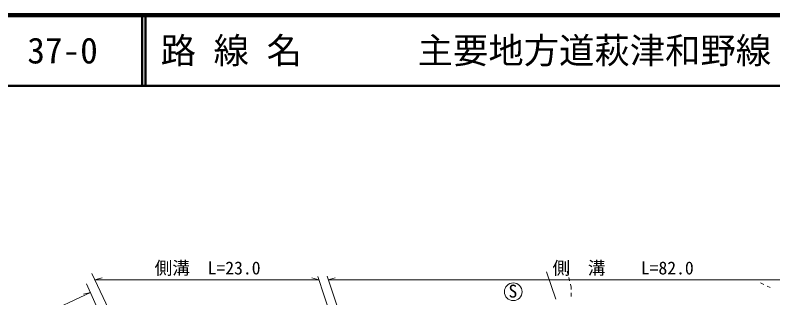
# Model space of a CAD drawing. Units: millimetres on the paper, with parts at other scales. Extents: x 40 to 680, y 20 to 380.
# Drawn here: x 159.8 to 267, y 340 to 380 of the extents above; entities that cross this region are included whole.
import ezdxf
from ezdxf.enums import TextEntityAlignment as Align

# ---------------------------------------------------------------- set-up
doc = ezdxf.new("R2010")
doc.units = ezdxf.units.MM
for name, color, linetype, lineweight in [('M-BGD', 7, 'Continuous', 13), ('M-STR-HTXT', 7, 'Continuous', 13), ('M-TTL', 2, 'Continuous', 140), ('M-TTL-LINE', 7, 'Continuous', 50)]:
    doc.layers.add(name, color=color, linetype=linetype, lineweight=lineweight)
doc.layers.add('M-TTL-TXT', color=7, linetype='Continuous')
doc.styles.add('ＭＳ ゴシック', font='')
doc.styles.get('ＭＳ ゴシック').set_extended_font_data('MS Gothic')

msp = doc.modelspace()

# ---------------------------------------------------------------- linework, layer by layer
at = {"layer": 'M-BGD'}
for p, q in [((236.271, 339.815), (234.982, 343.686)), ((237.989, 343.397), (237.888, 343.807)), ((238.228, 342.426), (238.109, 342.911)), ((238.45, 341.53), (238.348, 341.94)), ((265.245, 342.145), (265.716, 341.915)), ((238.454, 341.218), (238.45, 341.53)), ((266.166, 341.696), (266.615, 341.477)), ((238.466, 340.218), (238.46, 340.718))]:
    msp.add_line(p, q, dxfattribs=at)
msp.add_circle((230.259, 340.879), 1.25, dxfattribs=at)
at = {"layer": 'M-STR-HTXT'}
for p, q in [((170.671, 343.477), (175.914, 332.377)), ((202.637, 343.023), (206.145, 332.204)), ((203.92, 343.086), (207.648, 331.995)), ((169.9, 342.014), (174.223, 332.328)), ((171.095, 342.58), (172.095, 342.83)), ((171.095, 342.58), (202.78, 342.58)), ((202.78, 342.58), (201.78, 342.83)), ((204.09, 342.58), (205.09, 342.83)), ((204.09, 342.58), (287.987, 342.58)), ((142.129, 327.635), (170.462, 340.754)), ((170.462, 340.754), (169.449, 340.561))]:
    msp.add_line(p, q, dxfattribs=at)
at = {"layer": 'M-TTL'}
msp.add_line((680, 380), (40, 380), dxfattribs=at)
at = {"layer": 'M-TTL-LINE'}
for p, q in [((177.75, 380), (177.75, 370)), ((178.25, 380), (178.25, 370)), ((40, 370), (680, 370))]:
    msp.add_line(p, q, dxfattribs=at)

# ---------------------------------------------------------------- texts
at = {"layer": 'M-BGD', "style": 'ＭＳ ゴシック'}
msp.add_text('S', height=1.833, dxfattribs=at).set_placement((229.58, 339.505), align=Align.BOTTOM_LEFT)
at = {"layer": 'M-STR-HTXT', "style": 'ＭＳ ゴシック'}
for s, p in [('側溝\u3000L=23.0', (179.528, 342.779)), ('側\u3000溝\u3000\u3000L=82.0', (235.801, 342.779))]:
    msp.add_text(s, height=1.833, dxfattribs=at).set_placement(p, align=Align.BOTTOM_LEFT)
at = {"layer": 'M-TTL-TXT', "style": 'ＭＳ ゴシック'}
for s, p in [('路 線 名', (180.38, 375)), ('主要地方道萩津和野線', (216.734, 375)), ('37-0', (161.521, 375))]:
    msp.add_text(s, height=3.666, dxfattribs=at).set_placement(p, align=Align.MIDDLE_LEFT)

doc.saveas('drawing.dxf')
